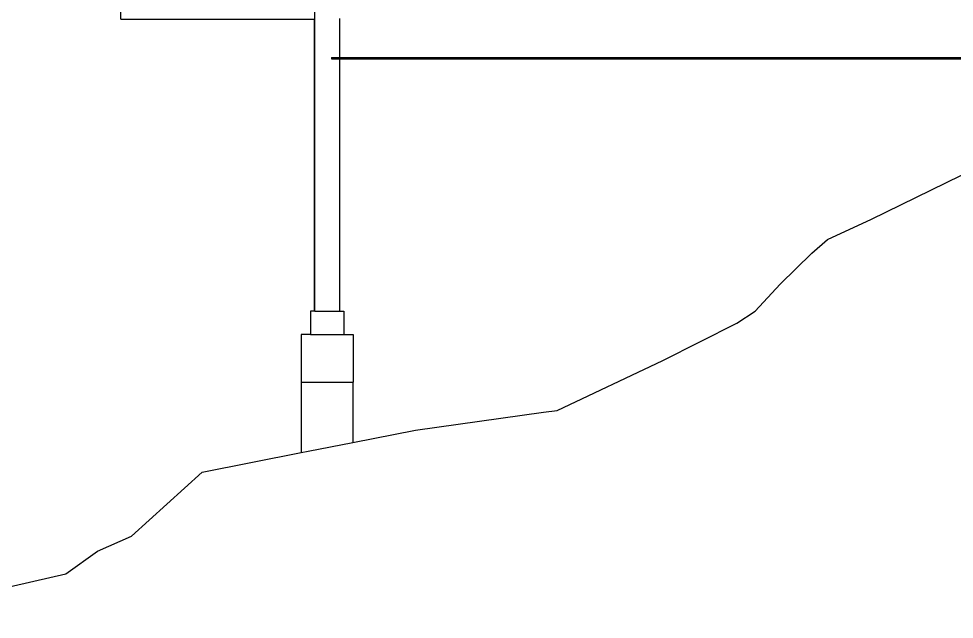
# Model space of a CAD drawing. Header units: metres. Extents: x -59 to 59, y -13 to 12.
# Drawn here: x -40.22 to -29.03, y -5.56 to 1.63 of the extents above; entities that cross this region are included whole.
import ezdxf

# ---------------------------------------------------------------- set-up
doc = ezdxf.new("R2010")
doc.units = ezdxf.units.M
doc.layers.add('SectionCutEdges', color=7, linetype='Continuous')

msp = doc.modelspace()

# ---------------------------------------------------------------- linework, layer by layer
for p, q in [((-39, 1.624), (-39, 1.774)), ((-36.679, 1.624), (-36.679, 1.774)), ((-39, 1.624), (-36.681, 1.624)), ((-36.681, -1.871), (-36.681, 1.624)), ((-36.679, 1.624), (-36.681, 1.624)), ((-36.679, -1.871), (-36.679, 1.624)), ((-36.379, 1.164), (-36.379, 1.632)), ((-36.479, 1.164), (-36.479, 1.148)), ((-36.479, 1.164), (-36.379, 1.164)), ((-36.479, 1.148), (-36.379, 1.148)), ((-36.379, 1.164), (-25.407, 1.164)), ((-36.379, 1.148), (-36.379, 1.164)), ((-36.379, 1.148), (-25.452, 1.148)), ((-36.379, -1.871), (-36.379, 1.148)), ((-36.731, -1.871), (-36.731, -2.152)), ((-36.729, -1.871), (-36.731, -1.871)), ((-36.729, -1.871), (-36.729, -2.152)), ((-36.681, -1.871), (-36.729, -1.871)), ((-36.679, -1.871), (-36.681, -1.871)), ((-36.679, -1.871), (-36.379, -1.871)), ((-36.379, -1.871), (-36.329, -1.871)), ((-36.329, -1.871), (-36.329, -2.152)), ((-36.841, -2.152), (-36.841, -2.722)), ((-36.839, -2.152), (-36.841, -2.152)), ((-36.839, -2.152), (-36.839, -2.722)), ((-36.731, -2.152), (-36.839, -2.152)), ((-36.729, -2.152), (-36.731, -2.152)), ((-36.729, -2.152), (-36.329, -2.152)), ((-36.329, -2.152), (-36.219, -2.152)), ((-36.219, -2.152), (-36.219, -2.722)), ((-36.841, -2.722), (-36.841, -3.565)), ((-36.839, -2.722), (-36.841, -2.722)), ((-36.839, -2.722), (-36.221, -2.722)), ((-36.221, -2.722), (-36.219, -2.722)), ((-36.221, -2.722), (-36.221, -3.444))]:
    msp.add_line(p, q)
at = {"layer": 'SectionCutEdges'}
for p, q in [((-30.017, -0.773), (-28.469, -0.014)), ((-30.545, -1.014), (-30.017, -0.773)), ((-30.733, -1.177), (-30.545, -1.014)), ((-31.11, -1.548), (-30.733, -1.177)), ((-31.41, -1.872), (-31.11, -1.548)), ((-31.628, -2.014), (-31.41, -1.872)), ((-32.513, -2.462), (-31.628, -2.014)), ((-33.777, -3.061), (-32.513, -2.462)), ((-35.472, -3.296), (-33.94, -3.082)), ((-33.94, -3.082), (-33.777, -3.061)), ((-36.221, -3.444), (-35.472, -3.296)), ((-36.756, -3.549), (-36.221, -3.444)), ((-38.024, -3.798), (-36.841, -3.565)), ((-36.841, -3.565), (-36.756, -3.549)), ((-38.872, -4.567), (-38.024, -3.798)), ((-39.278, -4.744), (-38.872, -4.567)), ((-39.655, -5.014), (-39.278, -4.744)), ((-42.036, -5.56), (-39.655, -5.014))]:
    msp.add_line(p, q, dxfattribs=at)

doc.saveas('drawing.dxf')
